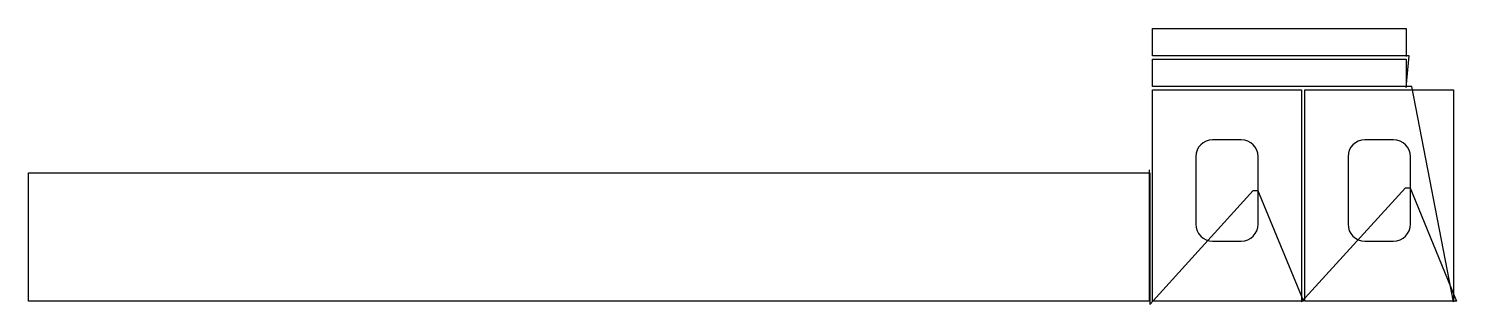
# Model space of a CAD drawing. Header units: metres. Extents: x 20 to 8476, y 0 to 1635.
import ezdxf

# ---------------------------------------------------------------- set-up
doc = ezdxf.new("R2010")
doc.units = ezdxf.units.M

msp = doc.modelspace()

# ---------------------------------------------------------------- linework, layer by layer
at = {"layer": 'TOOL_0'}
for p, q in [((6676.285, 1473.508), (6676.285, 1635.008)), ((6676.285, 1635.008), (8177.785, 1635.008)), ((8177.785, 1635.008), (8177.785, 1473.508)), ((8177.785, 1473.508), (6676.285, 1473.508)), ((6676.432, 1291.701), (6676.432, 1453.201)), ((6676.432, 1453.201), (8177.932, 1453.201)), ((8197.13, 1473.508), (8177.785, 1473.508)), ((8177.785, 1473.508), (8177.785, 1468.511)), ((8177.932, 1286.437), (8197.13, 1473.508)), ((8177.932, 1453.201), (8177.932, 1291.701)), ((6676.426, 20.001), (6676.426, 1271.501)), ((6676.426, 1271.501), (7557.926, 1271.501)), ((8177.932, 1291.701), (6676.432, 1291.701)), ((7557.926, 1271.501), (7557.926, 20.001)), ((7578.234, 20.001), (7578.234, 1271.501)), ((7578.234, 1271.501), (8459.734, 1271.501)), ((8212, 1291.701), (8177.932, 1291.701)), ((8177.932, 1291.701), (8177.932, 1286.437)), ((8459.734, 14.664), (8212, 1291.701)), ((8459.734, 1271.501), (8459.734, 20.001)), ((7202.177, 975.751), (7032.177, 975.751)), ((8103.985, 975.751), (7933.985, 975.751)), ((6932.177, 875.751), (6932.177, 475.751)), ((7302.177, 675.751), (7302.177, 875.751)), ((7833.985, 875.751), (7833.985, 475.751)), ((8203.985, 691.909), (8203.985, 875.751)), ((20, 20.001), (20, 780.001)), ((20, 780.001), (6656, 780.001)), ((6656, 796.82), (6656, 780.001)), ((6656, 780.001), (6656, 20.001)), ((6656, 780.001), (6660.886, 780.001)), ((6660.886, 780.001), (6660.886, 0)), ((7302.177, 675.751), (7298.641, 679.287)), ((7298.641, 679.287), (7569.62, 20.001)), ((7557.926, 15.239), (8173.985, 691.909)), ((8173.985, 691.909), (8203.985, 691.909)), ((8203.985, 691.909), (8200.449, 695.445)), ((8200.449, 695.445), (8476.195, 20.001)), ((8203.985, 475.75), (8203.985, 691.909)), ((6660.886, 0), (7272.177, 675.751)), ((7272.177, 675.751), (7302.177, 675.751)), ((7302.177, 475.75), (7302.177, 675.751)), ((7032.177, 375.751), (7202.177, 375.751)), ((7933.985, 375.751), (8103.985, 375.751)), ((6656, 20.001), (20, 20.001)), ((7557.926, 20.001), (6676.426, 20.001)), ((7569.62, 20.001), (7557.926, 20.001)), ((7557.926, 20.001), (7557.926, 15.239)), ((8459.734, 20.001), (7578.234, 20.001)), ((8476.195, 20.001), (8459.734, 20.001)), ((8459.734, 20.001), (8459.734, 14.664))]:
    msp.add_line(p, q, dxfattribs=at)
for centre, start, end in [((7032.177, 875.751), 90, 180), ((7202.177, 875.751), 0, 90), ((7933.985, 875.751), 90, 180), ((8103.985, 875.751), 0, 90), ((7032.177, 475.751), 180, 270), ((7202.177, 475.751), 270, 359.999427), ((7933.985, 475.751), 180, 270), ((8103.985, 475.751), 270, 359.999427)]:
    msp.add_arc(centre, 100, start, end, dxfattribs=at)

doc.saveas('drawing.dxf')
